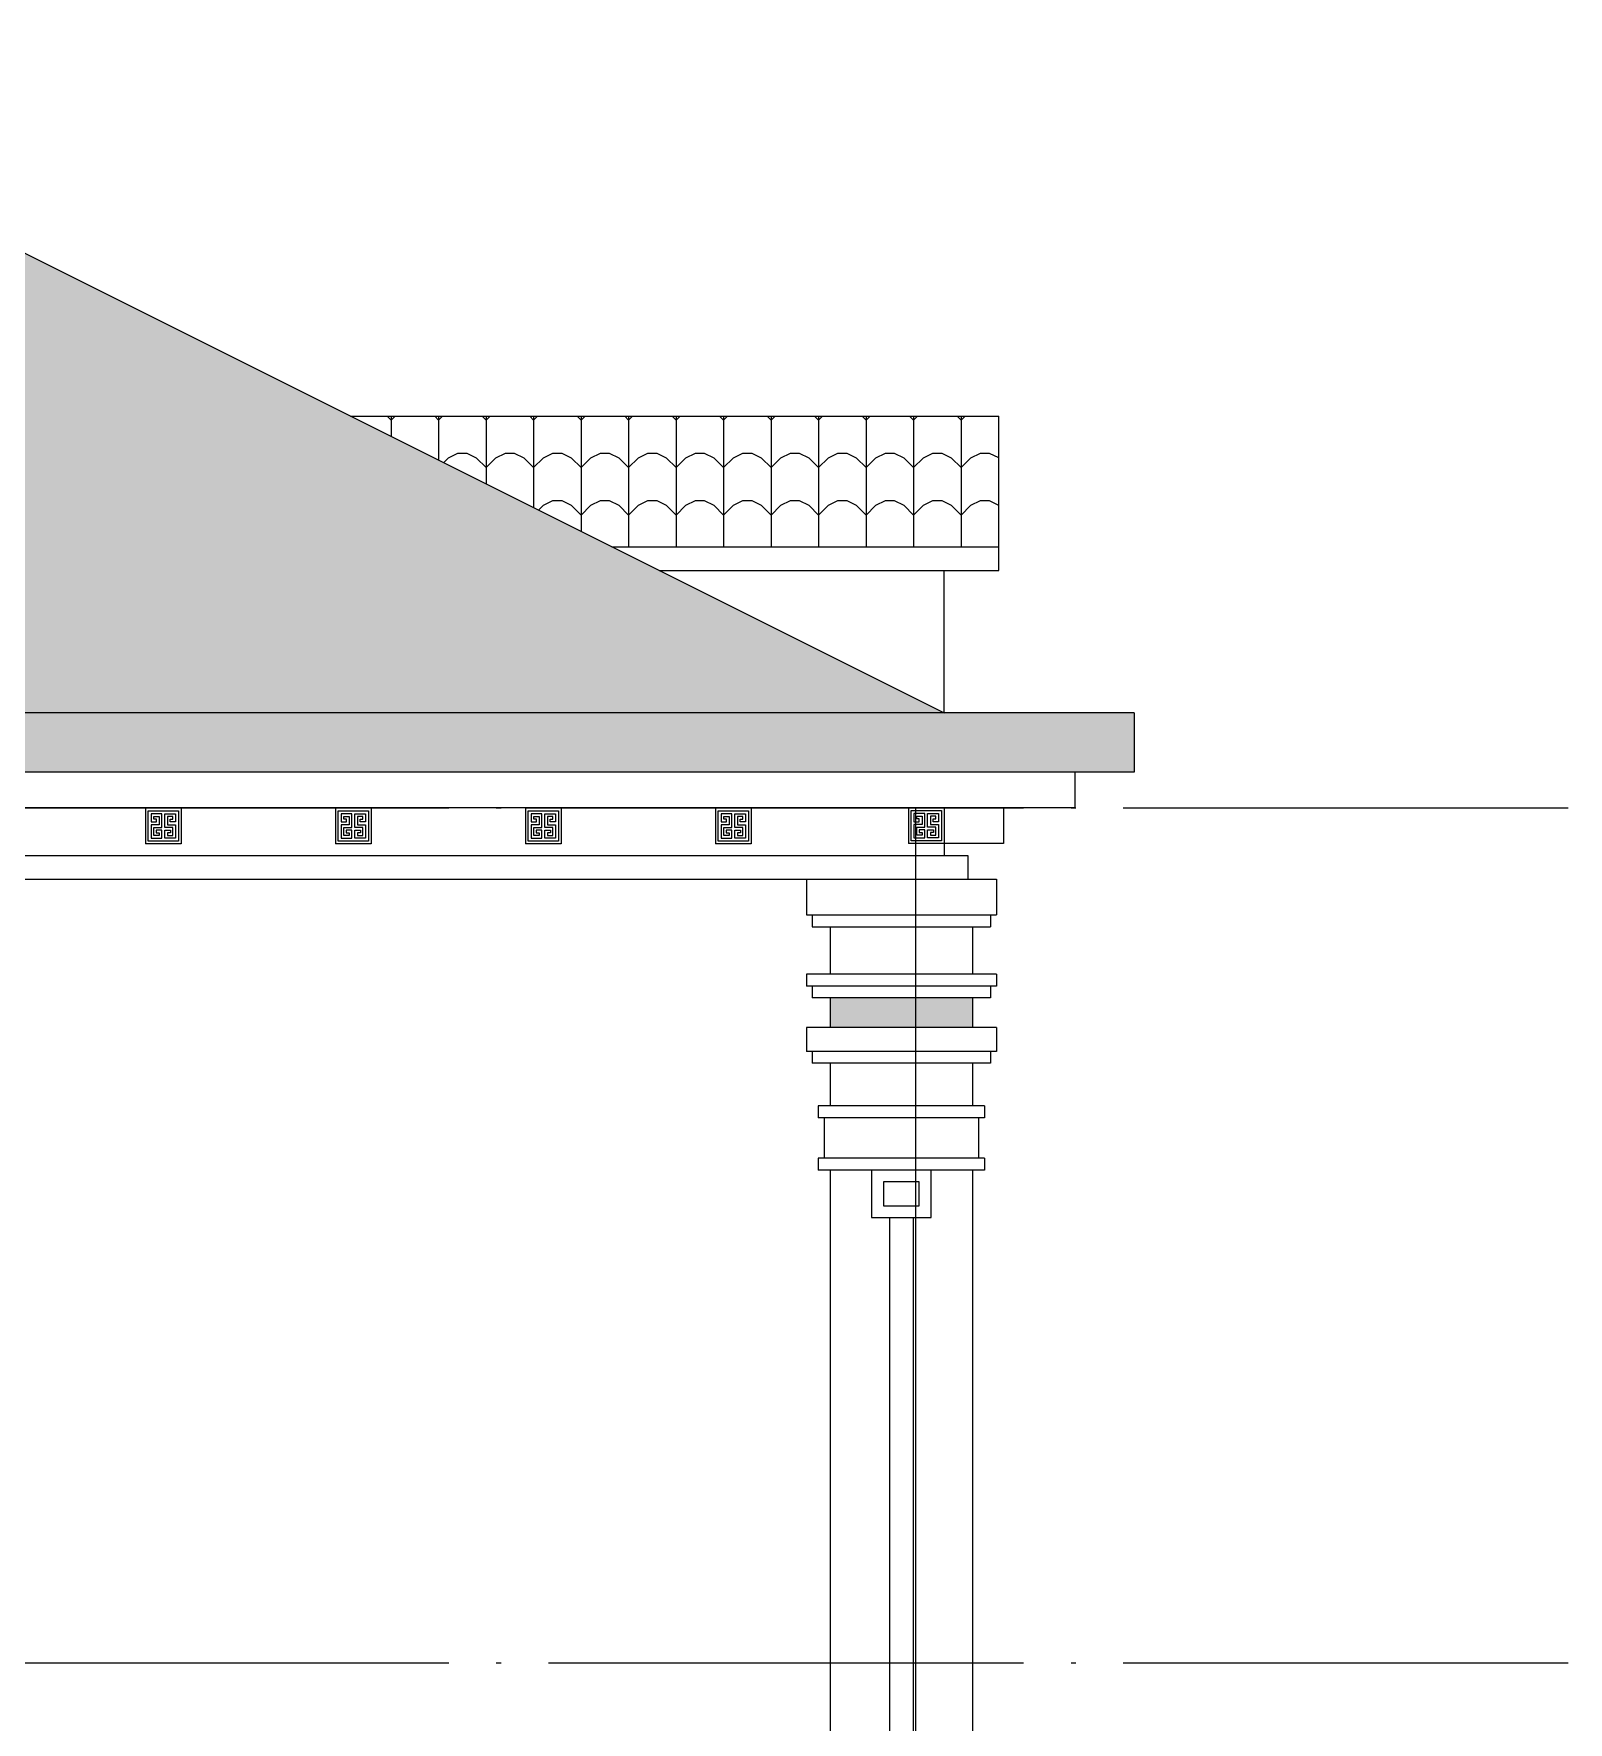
# Model space of a CAD drawing. Extents: x 44111 to 90315, y 4379 to 151689.
# Drawn here: x 72764 to 79225, y 17729 to 24839 of the extents above; entities that cross this region are included whole.
import ezdxf

# ---------------------------------------------------------------- set-up
doc = ezdxf.new("R2010")
doc.units = 0
doc.header["$LTSCALE"] = 1000
doc.header["$MEASUREMENT"] = 0
doc.linetypes.add('DOTE', pattern=[2.42, 2, -0.2, 0.02, -0.2])
for name, color, linetype in [('A-DOTE', 1, 'DOTE'), ('A-瓦屋面填充', 8, 'Continuous'), ('A-立面外墙材料填充', 8, 'Continuous'), ('A-立面看线', 50, 'Continuous'), ('DOTE', 1, 'Continuous'), ('J-LM-外墙材料分色', 249, 'Continuous')]:
    doc.layers.add(name, color=color, linetype=linetype)

msp = doc.modelspace()

# ---------------------------------------------------------------- hatches: boundary and pattern name
at = {"layer": 'A-瓦屋面填充'}
h = msp.add_hatch(dxfattribs=at)
h.set_pattern_fill('弯瓦屋面', color=256, scale=100, angle=180)
h.set_pattern_definition([(180, (-591384.08, 755430.08), (-200, -200), [40, -160]), (225, (-591464.08, 755410.08), (-2e-14, -200), [56.56854, -226.27417]), (270, (-591504.08, 755370.08), (200, -200), [200]), (315, (-591544.08, 755410.08), (200, -5e-14), [56.56854, -226.27417]), (206.565051, (-591424.08, 755430.08), (-200, -2e-07), [44.72, -402.493595]), (153.434949, (-591544.08, 755410.08), (-200, 2e-07), [44.72, -402.493595])])
h.paths.add_polyline_path([(70877.3, 24839.2), (65157.3, 21979.2), (69177.3, 21979.2), (76597.3, 21979.2)])
h.paths.add_polyline_path([(68967.3, 23884.2), (65967.3, 23884.2), (63677.3, 22739.2), (63677.3, 22679.2), (66557.3, 22679.2)])
h = msp.add_hatch(dxfattribs=at)
h.set_pattern_fill('弯瓦屋面', color=256, scale=100, angle=180)
h.set_pattern_definition([(180, (-834411.09, 589672.29), (-200, -200), [40, -160]), (225, (-834491.09, 589652.29), (-2e-14, -200), [56.568542, -226.27417]), (270, (-834531.09, 589612.29), (200, -200), [200]), (315, (-834571.09, 589652.29), (200, -5e-14), [56.568542, -226.27417]), (206.565051, (-834451.09, 589672.29), (-200, -2e-07), [44.72, -402.493595]), (153.434949, (-834571.09, 589652.29), (-200, 2e-07), [44.72, -402.493595])])
h.paths.add_polyline_path([(76827.3, 23229.2), (74097.8, 23229.2), (75197.6, 22679.2), (76827.3, 22679.2)])
at = {"layer": 'J-LM-外墙材料分色'}
h = msp.add_hatch(dxfattribs=at)
h.set_pattern_fill('大理石', color=159, scale=50)
h.set_pattern_definition([(41.9872125, (-591259.077, 755447.22), (299.9999956, 225.0000049), [4.804866, -1004.216925]), (68.1985905, (-591330.505, 755439.72), (149.9999999, 450.0000002), [17.30946, -1194.35262]), (60.945396, (-591334.077, 755431.15), (149.99998994, 225.0000064), [7.35402, -1536.99045]), (90, (-591330.5, 755437.58), (150, -9e-15), [2.142857, -222.85713]), (71.565051, (-591260.505, 755442.936), (3e-07, 225.0000005), [4.51754, -469.824105]), (171.469234, (-591260.505, 755442.936), (-149.9999995, 1.4e-06), [7.222767, -1509.5583]), (79.215702, (-591270.505, 755429.007), (150.00000075, 900.0000004), [15.269685, -1588.04715]), (62.1329961, (-591383.3624, 755497.5784), (599.99999271, 1125.0000044), [35.147284, -7345.78245]), (0, (-591381.2, 755530.57), (0, 225), [0, -150]), (64.9831065, (-591284.077, 755571.507), (300.00000076, 674.99999954), [23.647065, -2459.2947]), (81.4391104, (-591226.2196, 755482.5784), (299.999999483, 2024.99998723), [33.588522, -7020.0009]), (82.8749836, (-591309.077, 755502.936), (149.99999099, 1125.00000113), [17.276266, -3610.7397]), (76.75948, (-591324.077, 755455.793), (150.00000146, 674.99999948), [37.42339, -3892.0326]), (0, (-591347.46, 755455.9), (0, 225), [0, -150]), (0, (-591345.05, 755453.5), (0, 225), [0, -150]), (0, (-591328.18, 755465.54), (0, 225), [0, -150]), (0, (-591333, 755492.03), (0, 225), [0, -150]), (59.0362434, (-591315.505, 755492.221), (149.99998805, 225.00000645), [12.494896, -2611.4334]), (0, (-591309.1, 755502.52), (0, 225), [0, -150]), (0, (-591328.18, 755494.44), (0, 225), [0, -150]), (0, (-591320.95, 755508.9), (0, 225), [0, -150]), (0, (-591328.18, 755487.21), (0, 225), [0, -150]), (50.194429, (-591241.22, 755471.864), (150.0000001, 225.0000001), [5.57875, -1165.9587]), (90, (-591241.22, 755465.44), (150, -9e-15), [6.42857, -218.57142]), (43.6677801, (-591249.077, 755457.936), (450.00000034, 449.99999912), [10.862076, -2270.1738]), (90, (-591249.08, 755455.8), (150, -9e-15), [2.142857, -222.85713]), (39.805571, (-591255.505, 755450.436), (299.99999284, 225.00000885), [8.368125, -1748.93805]), (0, (-591277.57, 755465.54), (0, 225), [0, -150]), (0, (-591240.9, 755472.33), (0, 225), [0, -150]), (0, (-591240.9, 755472.33), (0, 225), [0, -150]), (29.3577535, (-591237.648, 755476.15), (449.9999991, 225.00000133), [13.112542, -1363.704435]), (0, (-591241.41, 755487.21), (0, 225), [0, -150]), (146.309932, (-591284.077, 755571.507), (-300.00000184, 224.9999961), [15.452362, -1607.0457]), (8.1301023, (-591300.505, 755541.507), (1499.99998944, 224.99999867), [15.152287, -3166.8282]), (47.8624052, (-591334.077, 755537.221), (600.000000265, 674.999999374), [20.22829, -4227.71235]), (14.6208739, (-591366.934, 755528.65), (899.99999752, 225.00000939), [33.956755, -3531.5025]), (0, (-591354.7, 755542.6), (0, 225), [0, -150]), (18.4349488, (-591306.934, 755520.078), (600.00000006, 224.9999993), [6.77631, -1416.248625]), (16.699244, (-591300.505, 755522.22), (149.999997, 1.24e-05), [3.72868, -779.294295]), (101.093723, (-591296.934, 755523.293), (-300.00000262, 1574.99998526), [18.561123, -3879.2748]), (0, (-591316.13, 755532.98), (0, 225), [0, -150]), (0, (-591300.58, 755541.93), (0, 225), [0, -150]), (0, (-591320.95, 755516.12), (0, 225), [0, -150]), (0, (-591340.23, 755564.29), (0, 225), [0, -150]), (0, (-591347.46, 755554.65), (0, 225), [0, -150]), (44.1449026, (-591309.077, 755568.293), (450.00000077, 449.99999998), [16.92194, -3536.6853]), (54.5829447, (-591320.505, 755552.221), (150.00000042, 224.999999113), [19.720626, -4121.6106]), (0, (-591308.87, 755568.44), (0, 225), [0, -150]), (0, (-591330.6, 755557.06), (0, 225), [0, -150]), (0, (-591308.87, 755568.44), (0, 225), [0, -150]), (0, (-591320.48, 755551.87), (0, 225), [0, -150]), (75.0685828, (-591285.505, 755543.65), (150, 675.0000002), [5.544348, -1158.76875]), (90, (-591284.08, 755549), (150, -9e-15), [22.5, -202.5]), (50.194429, (-591257.648, 755643.293), (150.0000001, 225.0000001), [5.57875, -1165.9587]), (0, (-591299.26, 755595.6), (0, 225), [0, -150]), (0, (-591294.44, 755593.2), (0, 225), [0, -150]), (0, (-591313.72, 755598), (0, 225), [0, -150]), (0, (-591289.62, 755624.5), (0, 225), [0, -150]), (53.1301023, (-591274.077, 755611.15), (150.00000021, 224.99999986), [10.714286, -2239.28565]), (90, (-591274.08, 755592.94), (150, -9e-15), [18.214285, -206.78571]), (0, (-591274.05, 755593.3), (0, 225), [0, -150]), (23.1985905, (-591262.648, 755641.15), (450.0000003, 225.0000001), [5.43984, -1136.926125]), (66.037511, (-591264.077, 755637.936), (150, 449.9999997), [3.51745, -735.14688]), (66.037511, (-591265.505, 755634.72), (150, 449.9999997), [3.51745, -735.14688]), (81.8698976, (-591267.648, 755619.721), (150.00000065, 1125.00000011), [15.152287, -3166.8282]), (90, (-591254.08, 755647.58), (150, -9e-15), [5.357144, -219.642855]), (0, (-591270.55, 755655.08), (0, 225), [0, -150])])
h.paths.add_polyline_path([(65637.3, 20779.2), (65277.3, 20779.2), (65277.3, 20654.2), (65637.3, 20654.2)])
h.paths.add_polyline_path([(65277.3, 20779.2), (65037.3, 20779.2), (65037.3, 20654.2), (65277.3, 20654.2)])
h.paths.add_polyline_path([(64037.3, 21479.2), (63677.3, 21479.2), (63677.3, 21354.2), (64037.3, 21354.2)])
h.paths.add_polyline_path([(63677.3, 21479.2), (63437.3, 21479.2), (63437.3, 21354.2), (63677.3, 21354.2)])
h.paths.add_polyline_path([(76717.3, 20779.2), (76477.3, 20779.2), (76477.3, 20654.2), (76717.3, 20654.2)])
h.paths.add_polyline_path([(76477.3, 20779.2), (76117.3, 20779.2), (76117.3, 20654.2), (76477.3, 20654.2)])
h.paths.add_polyline_path([(77397.3, 21979.2), (77135, 21979.2), (72614.1, 21979.2), (72584.6, 21729.2), (77397.3, 21729.2)])
h.paths.add_polyline_path([(72614.1, 21979.2), (64357.3, 21979.2), (64357.3, 21729.2), (69177.3, 21729.2), (72584.6, 21729.2)])
h.paths.add_polyline_path([(66557.3, 22679.2), (63677.3, 22679.2), (63677.3, 22429.2), (66057.3, 22429.2)])
h.paths.add_polyline_path([(63677.3, 22679.2), (62657.3, 22679.2), (62657.3, 22429.2), (63677.3, 22429.2)])

# ---------------------------------------------------------------- linework, layer by layer
at = {"layer": 'A-DOTE'}
for p, q in [((57991.9, 21579.2), (79225.4, 21579.2)), ((57991.9, 17979.2), (79225.4, 17979.2))]:
    msp.add_line(p, q, dxfattribs=at)
at = {"layer": 'A-立面外墙材料填充'}
for p, q in [((73235, 21578), (73235, 21428)), ((73385, 21578), (73235, 21578)), ((73246.2, 21566.7), (73373.7, 21566.7)), ((73246.2, 21439.2), (73246.2, 21566.7)), ((73258.2, 21554.1), (73258.2, 21520.1)), ((73303.8, 21554.1), (73258.2, 21554.1)), ((73303.8, 21497.3), (73303.8, 21554.1)), ((73315.8, 21554.1), (73361.4, 21554.1)), ((73315.8, 21497.3), (73315.8, 21554.1)), ((73361.4, 21554.1), (73361.4, 21520.1)), ((73373.7, 21566.7), (73373.7, 21439.2)), ((73385, 21578), (73385, 21428)), ((74035, 21578), (74035, 21428)), ((74185, 21578), (74035, 21578)), ((74046.2, 21566.7), (74173.7, 21566.7)), ((74046.2, 21439.2), (74046.2, 21566.7)), ((74058.2, 21554.1), (74058.2, 21520.1)), ((74103.8, 21554.1), (74058.2, 21554.1)), ((74103.8, 21497.3), (74103.8, 21554.1)), ((74115.8, 21554.1), (74161.4, 21554.1)), ((74115.8, 21497.3), (74115.8, 21554.1)), ((74161.4, 21554.1), (74161.4, 21520.1)), ((74173.7, 21566.7), (74173.7, 21439.2)), ((74185, 21578), (74185, 21428)), ((74835, 21578), (74835, 21428)), ((74985, 21578), (74835, 21578)), ((74846.2, 21566.7), (74973.7, 21566.7)), ((74846.2, 21439.2), (74846.2, 21566.7)), ((74858.2, 21554.1), (74858.2, 21520.1)), ((74903.8, 21554.1), (74858.2, 21554.1)), ((74903.8, 21497.3), (74903.8, 21554.1)), ((74915.8, 21554.1), (74961.4, 21554.1)), ((74915.8, 21497.3), (74915.8, 21554.1)), ((74961.4, 21554.1), (74961.4, 21520.1)), ((74973.7, 21566.7), (74973.7, 21439.2)), ((74985, 21578), (74985, 21428)), ((75635, 21578), (75635, 21428)), ((75785, 21578), (75635, 21578)), ((75646.2, 21566.7), (75773.7, 21566.7)), ((75646.2, 21439.2), (75646.2, 21566.7)), ((75658.2, 21554.1), (75658.2, 21520.1)), ((75703.8, 21554.1), (75658.2, 21554.1)), ((75703.8, 21497.3), (75703.8, 21554.1)), ((75715.8, 21554.1), (75761.4, 21554.1)), ((75715.8, 21497.3), (75715.8, 21554.1)), ((75761.4, 21554.1), (75761.4, 21520.1)), ((75773.7, 21566.7), (75773.7, 21439.2)), ((75785, 21578), (75785, 21428)), ((76447.3, 21579.2), (76447.3, 21429.2)), ((76447.3, 21579.2), (76447.3, 21429.2)), ((76597.3, 21579.2), (76447.3, 21579.2)), ((76458.6, 21440.5), (76458.6, 21568)), ((76458.6, 21568), (76586.1, 21568)), ((76458.6, 21440.5), (76458.6, 21568)), ((76470.6, 21555.4), (76470.6, 21521.4)), ((76516.1, 21555.4), (76470.6, 21555.4)), ((76482.1, 21533.3), (76482.1, 21544.1)), ((76482.1, 21544.1), (76504.8, 21544.1)), ((76504.8, 21544.1), (76504.8, 21510.1)), ((76504.8, 21544.1), (76504.8, 21510.1)), ((76516.1, 21498.6), (76516.1, 21555.4)), ((76516.1, 21498.6), (76516.1, 21555.4)), ((76528.1, 21498.6), (76528.1, 21555.4)), ((76528.1, 21555.4), (76573.7, 21555.4)), ((76528.1, 21498.6), (76528.1, 21555.4)), ((76539.4, 21544.1), (76539.4, 21510.1)), ((76562.2, 21544.1), (76539.4, 21544.1)), ((76539.4, 21544.1), (76539.4, 21510.1)), ((76562.2, 21533.3), (76562.2, 21544.1)), ((76573.7, 21555.4), (76573.7, 21521.4)), ((76586.1, 21568), (76586.1, 21440.5)), ((76586.1, 21568), (76586.1, 21440.5)), ((76597.3, 21580.5), (76597.3, 21579.2)), ((76597.3, 21579.2), (76597.3, 21429.2)), ((76597.3, 21579.2), (76597.3, 21429.2)), ((73258.2, 21520.1), (73280.5, 21520.1)), ((73258.2, 21508.8), (73258.2, 21452)), ((73292.5, 21508.8), (73258.2, 21508.8)), ((73269.7, 21532), (73269.7, 21542.9)), ((73269.7, 21542.9), (73292.5, 21542.9)), ((73280.5, 21532), (73269.7, 21532)), ((73269.7, 21497.3), (73303.8, 21497.3)), ((73269.7, 21463.3), (73269.7, 21497.3)), ((73279.8, 21486.1), (73279.8, 21474.8)), ((73303.8, 21486.1), (73279.8, 21486.1)), ((73279.8, 21474.8), (73292.5, 21474.8)), ((73280.5, 21520.1), (73280.5, 21532)), ((73292.5, 21542.9), (73292.5, 21508.8)), ((73292.5, 21474.8), (73292.5, 21463.3)), ((73303.8, 21452), (73303.8, 21486.1)), ((73349.9, 21497.3), (73315.8, 21497.3)), ((73315.8, 21452), (73315.8, 21486.1)), ((73315.8, 21486.1), (73339.8, 21486.1)), ((73349.9, 21542.9), (73327.1, 21542.9)), ((73327.1, 21542.9), (73327.1, 21508.8)), ((73327.1, 21508.8), (73361.4, 21508.8)), ((73339.8, 21474.8), (73327.1, 21474.8)), ((73327.1, 21474.8), (73327.1, 21463.3)), ((73339.1, 21532), (73349.9, 21532)), ((73339.1, 21520.1), (73339.1, 21532)), ((73361.4, 21520.1), (73339.1, 21520.1)), ((73339.8, 21486.1), (73339.8, 21474.8)), ((73349.9, 21532), (73349.9, 21542.9)), ((73349.9, 21463.3), (73349.9, 21497.3)), ((73361.4, 21508.8), (73361.4, 21452)), ((74058.2, 21520.1), (74080.5, 21520.1)), ((74058.2, 21508.8), (74058.2, 21452)), ((74092.5, 21508.8), (74058.2, 21508.8)), ((74069.7, 21532), (74069.7, 21542.9)), ((74069.7, 21542.9), (74092.5, 21542.9)), ((74080.5, 21532), (74069.7, 21532)), ((74069.7, 21497.3), (74103.8, 21497.3)), ((74069.7, 21463.3), (74069.7, 21497.3)), ((74079.8, 21486.1), (74079.8, 21474.8)), ((74103.8, 21486.1), (74079.8, 21486.1)), ((74079.8, 21474.8), (74092.5, 21474.8)), ((74080.5, 21520.1), (74080.5, 21532)), ((74092.5, 21542.9), (74092.5, 21508.8)), ((74092.5, 21474.8), (74092.5, 21463.3)), ((74103.8, 21452), (74103.8, 21486.1)), ((74149.9, 21497.3), (74115.8, 21497.3)), ((74115.8, 21452), (74115.8, 21486.1)), ((74115.8, 21486.1), (74139.8, 21486.1)), ((74149.9, 21542.9), (74127.1, 21542.9)), ((74127.1, 21542.9), (74127.1, 21508.8)), ((74127.1, 21508.8), (74161.4, 21508.8)), ((74139.8, 21474.8), (74127.1, 21474.8)), ((74127.1, 21474.8), (74127.1, 21463.3)), ((74139.1, 21532), (74149.9, 21532)), ((74139.1, 21520.1), (74139.1, 21532)), ((74161.4, 21520.1), (74139.1, 21520.1)), ((74139.8, 21486.1), (74139.8, 21474.8)), ((74149.9, 21532), (74149.9, 21542.9)), ((74149.9, 21463.3), (74149.9, 21497.3)), ((74161.4, 21508.8), (74161.4, 21452)), ((74858.2, 21520.1), (74880.5, 21520.1)), ((74858.2, 21508.8), (74858.2, 21452)), ((74892.5, 21508.8), (74858.2, 21508.8)), ((74869.7, 21532), (74869.7, 21542.9)), ((74869.7, 21542.9), (74892.5, 21542.9)), ((74880.5, 21532), (74869.7, 21532)), ((74869.7, 21497.3), (74903.8, 21497.3)), ((74869.7, 21463.3), (74869.7, 21497.3)), ((74879.8, 21486.1), (74879.8, 21474.8)), ((74903.8, 21486.1), (74879.8, 21486.1)), ((74879.8, 21474.8), (74892.5, 21474.8)), ((74880.5, 21520.1), (74880.5, 21532)), ((74892.5, 21542.9), (74892.5, 21508.8)), ((74892.5, 21474.8), (74892.5, 21463.3)), ((74903.8, 21452), (74903.8, 21486.1)), ((74949.9, 21497.3), (74915.8, 21497.3)), ((74915.8, 21452), (74915.8, 21486.1)), ((74915.8, 21486.1), (74939.8, 21486.1)), ((74949.9, 21542.9), (74927.1, 21542.9)), ((74927.1, 21542.9), (74927.1, 21508.8)), ((74927.1, 21508.8), (74961.4, 21508.8)), ((74939.8, 21474.8), (74927.1, 21474.8)), ((74927.1, 21474.8), (74927.1, 21463.3)), ((74939.1, 21532), (74949.9, 21532)), ((74939.1, 21520.1), (74939.1, 21532)), ((74961.4, 21520.1), (74939.1, 21520.1)), ((74939.8, 21486.1), (74939.8, 21474.8)), ((74949.9, 21532), (74949.9, 21542.9)), ((74949.9, 21463.3), (74949.9, 21497.3)), ((74961.4, 21508.8), (74961.4, 21452)), ((75658.2, 21520.1), (75680.5, 21520.1)), ((75658.2, 21508.8), (75658.2, 21452)), ((75692.5, 21508.8), (75658.2, 21508.8)), ((75669.7, 21532), (75669.7, 21542.9)), ((75669.7, 21542.9), (75692.5, 21542.9)), ((75680.5, 21532), (75669.7, 21532)), ((75669.7, 21497.3), (75703.8, 21497.3)), ((75669.7, 21463.3), (75669.7, 21497.3)), ((75679.8, 21486.1), (75679.8, 21474.8)), ((75703.8, 21486.1), (75679.8, 21486.1)), ((75679.8, 21474.8), (75692.5, 21474.8)), ((75680.5, 21520.1), (75680.5, 21532)), ((75692.5, 21542.9), (75692.5, 21508.8)), ((75692.5, 21474.8), (75692.5, 21463.3)), ((75703.8, 21452), (75703.8, 21486.1)), ((75749.9, 21497.3), (75715.8, 21497.3)), ((75715.8, 21452), (75715.8, 21486.1)), ((75715.8, 21486.1), (75739.8, 21486.1)), ((75749.9, 21542.9), (75727.1, 21542.9)), ((75727.1, 21542.9), (75727.1, 21508.8)), ((75727.1, 21508.8), (75761.4, 21508.8)), ((75739.8, 21474.8), (75727.1, 21474.8)), ((75727.1, 21474.8), (75727.1, 21463.3)), ((75739.1, 21532), (75749.9, 21532)), ((75739.1, 21520.1), (75739.1, 21532)), ((75761.4, 21520.1), (75739.1, 21520.1)), ((75739.8, 21486.1), (75739.8, 21474.8)), ((75749.9, 21532), (75749.9, 21542.9)), ((75749.9, 21463.3), (75749.9, 21497.3)), ((75761.4, 21508.8), (75761.4, 21452)), ((76470.6, 21521.4), (76492.9, 21521.4)), ((76470.6, 21510.1), (76470.6, 21453.2)), ((76504.8, 21510.1), (76470.6, 21510.1)), ((76470.6, 21510.1), (76470.6, 21453.2)), ((76504.8, 21510.1), (76470.6, 21510.1)), ((76492.9, 21533.3), (76482.1, 21533.3)), ((76482.1, 21498.6), (76516.1, 21498.6)), ((76482.1, 21464.6), (76482.1, 21498.6)), ((76482.1, 21498.6), (76516.1, 21498.6)), ((76482.1, 21464.6), (76482.1, 21498.6)), ((76492.2, 21487.3), (76492.2, 21476.1)), ((76516.1, 21487.3), (76492.2, 21487.3)), ((76492.2, 21487.3), (76492.2, 21476.1)), ((76516.1, 21487.3), (76492.2, 21487.3)), ((76492.2, 21476.1), (76504.8, 21476.1)), ((76492.2, 21476.1), (76504.8, 21476.1)), ((76492.9, 21521.4), (76492.9, 21533.3)), ((76504.8, 21476.1), (76504.8, 21464.6)), ((76504.8, 21476.1), (76504.8, 21464.6)), ((76516.1, 21453.2), (76516.1, 21487.3)), ((76516.1, 21453.2), (76516.1, 21487.3)), ((76562.2, 21498.6), (76528.1, 21498.6)), ((76562.2, 21498.6), (76528.1, 21498.6)), ((76528.1, 21453.2), (76528.1, 21487.3)), ((76528.1, 21487.3), (76552.1, 21487.3)), ((76528.1, 21453.2), (76528.1, 21487.3)), ((76528.1, 21487.3), (76552.1, 21487.3)), ((76539.4, 21510.1), (76573.7, 21510.1)), ((76539.4, 21510.1), (76573.7, 21510.1)), ((76552.1, 21476.1), (76539.4, 21476.1)), ((76539.4, 21476.1), (76539.4, 21464.6)), ((76552.1, 21476.1), (76539.4, 21476.1)), ((76539.4, 21476.1), (76539.4, 21464.6)), ((76551.4, 21533.3), (76562.2, 21533.3)), ((76551.4, 21521.4), (76551.4, 21533.3)), ((76573.7, 21521.4), (76551.4, 21521.4)), ((76552.1, 21487.3), (76552.1, 21476.1)), ((76552.1, 21487.3), (76552.1, 21476.1)), ((76562.2, 21464.6), (76562.2, 21498.6)), ((76562.2, 21464.6), (76562.2, 21498.6)), ((76573.7, 21510.1), (76573.7, 21453.2)), ((76573.7, 21510.1), (76573.7, 21453.2)), ((73385, 21428), (73235, 21428)), ((73373.7, 21439.2), (73246.2, 21439.2)), ((73258.2, 21452), (73303.8, 21452)), ((73292.5, 21463.3), (73269.7, 21463.3)), ((73361.4, 21452), (73315.8, 21452)), ((73327.1, 21463.3), (73349.9, 21463.3)), ((74185, 21428), (74035, 21428)), ((74173.7, 21439.2), (74046.2, 21439.2)), ((74058.2, 21452), (74103.8, 21452)), ((74092.5, 21463.3), (74069.7, 21463.3)), ((74161.4, 21452), (74115.8, 21452)), ((74127.1, 21463.3), (74149.9, 21463.3)), ((74985, 21428), (74835, 21428)), ((74973.7, 21439.2), (74846.2, 21439.2)), ((74858.2, 21452), (74903.8, 21452)), ((74892.5, 21463.3), (74869.7, 21463.3)), ((74961.4, 21452), (74915.8, 21452)), ((74927.1, 21463.3), (74949.9, 21463.3)), ((75785, 21428), (75635, 21428)), ((75773.7, 21439.2), (75646.2, 21439.2)), ((75658.2, 21452), (75703.8, 21452)), ((75692.5, 21463.3), (75669.7, 21463.3)), ((75761.4, 21452), (75715.8, 21452)), ((75727.1, 21463.3), (75749.9, 21463.3)), ((76597.3, 21429.2), (76447.3, 21429.2)), ((76597.3, 21429.2), (76447.3, 21429.2)), ((76586.1, 21440.5), (76458.6, 21440.5)), ((76586.1, 21440.5), (76458.6, 21440.5)), ((76470.6, 21453.2), (76516.1, 21453.2)), ((76470.6, 21453.2), (76516.1, 21453.2)), ((76504.8, 21464.6), (76482.1, 21464.6)), ((76504.8, 21464.6), (76482.1, 21464.6)), ((76573.7, 21453.2), (76528.1, 21453.2)), ((76573.7, 21453.2), (76528.1, 21453.2)), ((76539.4, 21464.6), (76562.2, 21464.6)), ((76539.4, 21464.6), (76562.2, 21464.6))]:
    msp.add_line(p, q, dxfattribs=at)
at = {"layer": 'A-立面看线'}
for p, q in [((70877.3, 24839.2), (76597.3, 21979.2)), ((74097.8, 23229.2), (76827.3, 23229.2)), ((76827.3, 22579.2), (76827.3, 23229.2)), ((75197.6, 22679.2), (76827.3, 22679.2)), ((75397.5, 22579.2), (76827.3, 22579.2)), ((76597.3, 21979.2), (76597.3, 22579.2)), ((77397.3, 21979.2), (64357.3, 21979.2)), ((77397.3, 21979.2), (77397.3, 21729.2)), ((77397.3, 21729.2), (64357.3, 21729.2)), ((77147.3, 21729.2), (77147.3, 21579.2)), ((77147.3, 21579.2), (64607.3, 21579.2)), ((76297.3, 21579.2), (76847.3, 21579.2)), ((76847.3, 21579.2), (76847.3, 21429.2)), ((76847.3, 21429.2), (76597.3, 21429.2)), ((76597.3, 21429.2), (76597.3, 21379.2)), ((67697.3, 21379.2), (76697.3, 21379.2)), ((76697.3, 21379.2), (76697.3, 21279.2)), ((67697.3, 21279.2), (76817.3, 21279.2)), ((76017.3, 21279.2), (76017.3, 21129.2)), ((76817.3, 21279.2), (76817.3, 21129.2)), ((76017.3, 21129.2), (76817.3, 21129.2)), ((76042.3, 21129.2), (76042.3, 21079.2)), ((76792.3, 21129.2), (76792.3, 21079.2)), ((76042.3, 21079.2), (76792.3, 21079.2)), ((76117.3, 21079.2), (76117.3, 20879.2)), ((76717.3, 21079.2), (76717.3, 20879.2)), ((76017.3, 20879.2), (76017.3, 20829.2)), ((76817.3, 20879.2), (76017.3, 20879.2)), ((76817.3, 20879.2), (76817.3, 20829.2)), ((76817.3, 20829.2), (76017.3, 20829.2)), ((76042.3, 20829.2), (76042.3, 20779.2)), ((76792.3, 20779.2), (76042.3, 20779.2)), ((76117.3, 20779.2), (76117.3, 20654.2)), ((76717.3, 20779.2), (76717.3, 20654.2)), ((76792.3, 20829.2), (76792.3, 20779.2)), ((76817.3, 20654.2), (76017.3, 20654.2)), ((76017.3, 20654.2), (76017.3, 20554.2)), ((76817.3, 20654.2), (76817.3, 20554.2)), ((76817.3, 20554.2), (76017.3, 20554.2)), ((76042.3, 20554.2), (76042.3, 20504.2)), ((76792.3, 20554.2), (76792.3, 20504.2)), ((76792.3, 20504.2), (76042.3, 20504.2)), ((76117.3, 20504.2), (76117.3, 20324.2)), ((76717.3, 20504.2), (76717.3, 20324.2)), ((76767.3, 20324.2), (76067.3, 20324.2)), ((76067.3, 20324.2), (76067.3, 20274.2)), ((76767.3, 20274.2), (76067.3, 20274.2)), ((76092.3, 20274.2), (76092.3, 20104.2)), ((76742.3, 20274.2), (76742.3, 20104.2)), ((76767.3, 20324.2), (76767.3, 20274.2)), ((76767.3, 20104.2), (76067.3, 20104.2)), ((76067.3, 20104.2), (76067.3, 20054.2)), ((76767.3, 20054.2), (76067.3, 20054.2)), ((76117.3, 20054.2), (76117.3, 10879.2)), ((76292.3, 20054.2), (76292.3, 19854.2)), ((76542.3, 19854.2), (76542.3, 20054.2)), ((76717.3, 20054.2), (76717.3, 10879.2)), ((76767.3, 20104.2), (76767.3, 20054.2)), ((76492.3, 20004.2), (76342.3, 20004.2)), ((76342.3, 20004.2), (76342.3, 19904.2)), ((76492.3, 19904.2), (76492.3, 20004.2)), ((76292.3, 19854.2), (76542.3, 19854.2)), ((76342.3, 19904.2), (76492.3, 19904.2)), ((76367.3, 19854.2), (76367.3, 10879.2)), ((76467.3, 19854.2), (76467.3, 10879.2))]:
    msp.add_line(p, q, dxfattribs=at)
at = {"layer": 'DOTE'}
msp.add_line((76477.3, 21579.2), (76477.3, 9443.8), dxfattribs=at)

doc.saveas('drawing.dxf')
